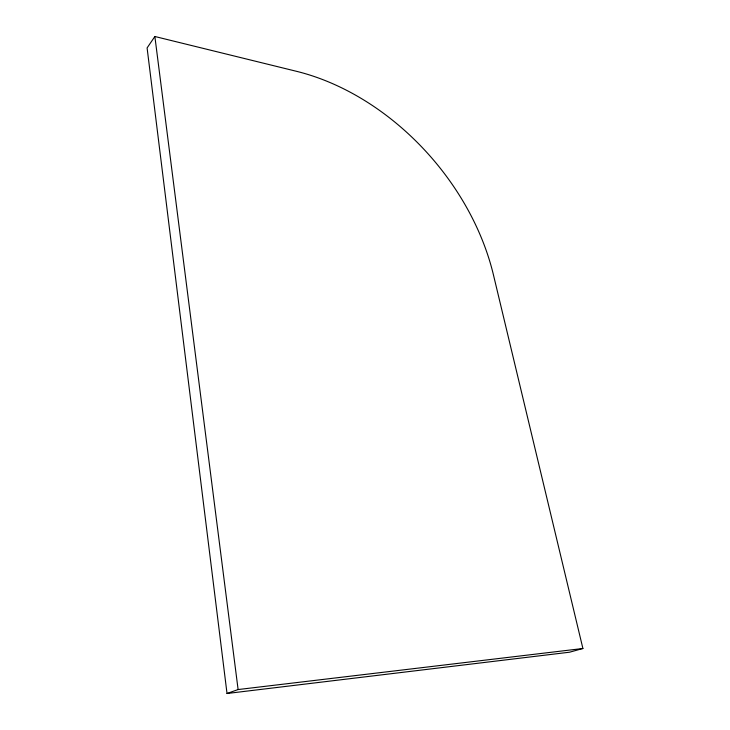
<?xml version="1.0" encoding="UTF-8"?>
<svg xmlns="http://www.w3.org/2000/svg" width="730" height="730" viewBox="0 0 730 730"><rect width="100%" height="100%" fill="white"/><g stroke="black" fill="none" stroke-linecap="round" stroke-linejoin="round"><path stroke-width="1.09" d="M154.869 36.5L147.095 47.925L227.021 693.5L569.582 652.2L582.905 648.495L493.453 274.927A220.816 159.943 49.1 0 0 296.362 71.275L154.869 36.5L238.108 689.549L227.021 693.5M238.108 689.549L582.905 648.495"/></g></svg>
